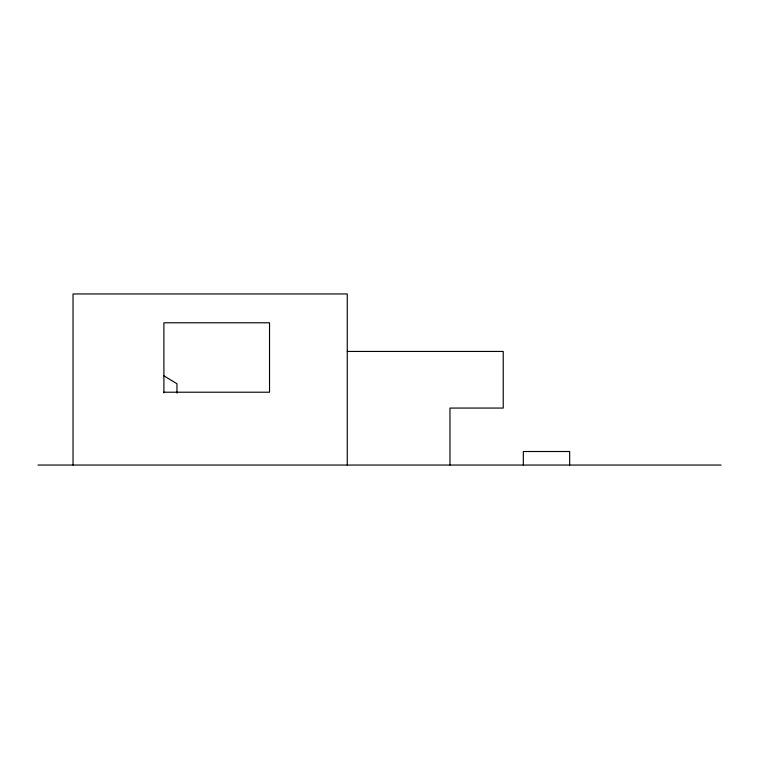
<?xml version="1.0" encoding="UTF-8"?>
<svg xmlns="http://www.w3.org/2000/svg" width="759" height="759" viewBox="0 0 759 759"><rect width="100%" height="100%" fill="white"/><g stroke="black" fill="none" stroke-linecap="round" stroke-linejoin="round"><path stroke-width="1.14" d="M347.261 351.445L503.226 351.445L503.226 408.067L449.964 408.067L449.964 465.049M163.897 392.213L269.53 392.213L269.53 322.784L163.897 322.784L163.897 392.858M37.95 465.049L721.05 465.049M163.906 375.857L176.97 383.712L176.97 393.143M569.667 465.049L569.667 451.51L523.312 451.51L523.312 465.049M347.261 465.049L347.261 293.951L73.035 293.951L73.035 465.049"/></g></svg>
